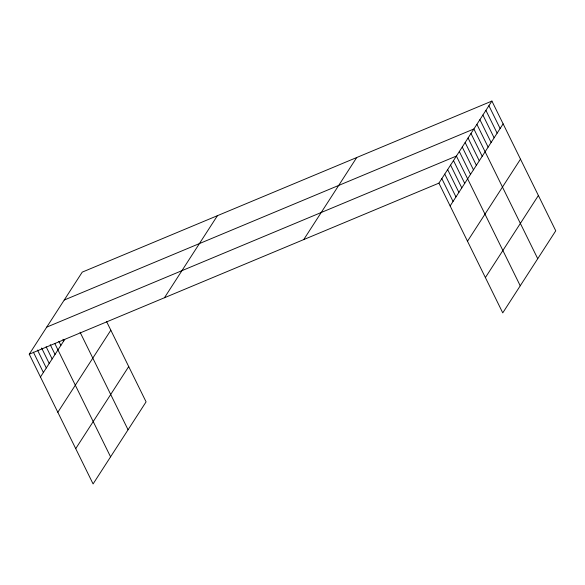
<?xml version="1.0" encoding="UTF-8"?>
<svg xmlns="http://www.w3.org/2000/svg" width="585" height="585" viewBox="0 0 585 585"><rect width="100%" height="100%" fill="white"/><g stroke="black" fill="none" stroke-linecap="round" stroke-linejoin="round"><path stroke-width="0.88" d="M106.587 321.589L146.082 401.858L93.088 483.927L29.25 354.203L82.244 272.127L491.912 101.073L555.75 230.797L502.756 312.873L438.918 183.142L491.912 101.073M40.467 376.996L64.76 339.38M57.835 412.286L110.828 330.211M164.444 297.75L217.437 215.675M75.721 448.644L128.722 366.568M303.725 239.594L356.726 157.519M450.136 205.942L503.129 123.866M467.495 241.232L520.496 159.157M485.389 277.582L538.383 195.514M64.226 300.032L473.894 128.978L537.732 258.702M46.741 327.117L456.41 156.056L520.24 285.787M29.25 354.203L438.918 183.142M488.914 105.724L500.131 128.517M485.908 110.375L497.126 133.168M482.903 115.026L494.12 137.819M479.905 119.676L491.122 142.469M476.899 124.327L488.117 147.12M470.983 133.49L482.201 156.283M468.066 138.001L479.283 160.802M465.148 142.521L476.365 165.314M462.238 147.032L473.455 169.826M459.32 151.544L470.537 174.345M453.492 160.575L464.709 183.368M450.574 165.087L461.792 187.887M447.664 169.599L458.881 192.399M444.746 174.118L455.964 196.911M441.836 178.63L453.053 201.43M80.079 332.236L128.064 429.763M62.983 339.256L63.787 340.887M58.866 341.326L60.869 345.399M54.749 343.402L110.572 456.848M50.237 344.66L55.041 354.43M46.12 346.729L52.123 358.941M41.601 347.987L49.213 363.453M37.484 350.057L46.295 367.972M33.367 352.126L43.385 372.484"/></g></svg>
